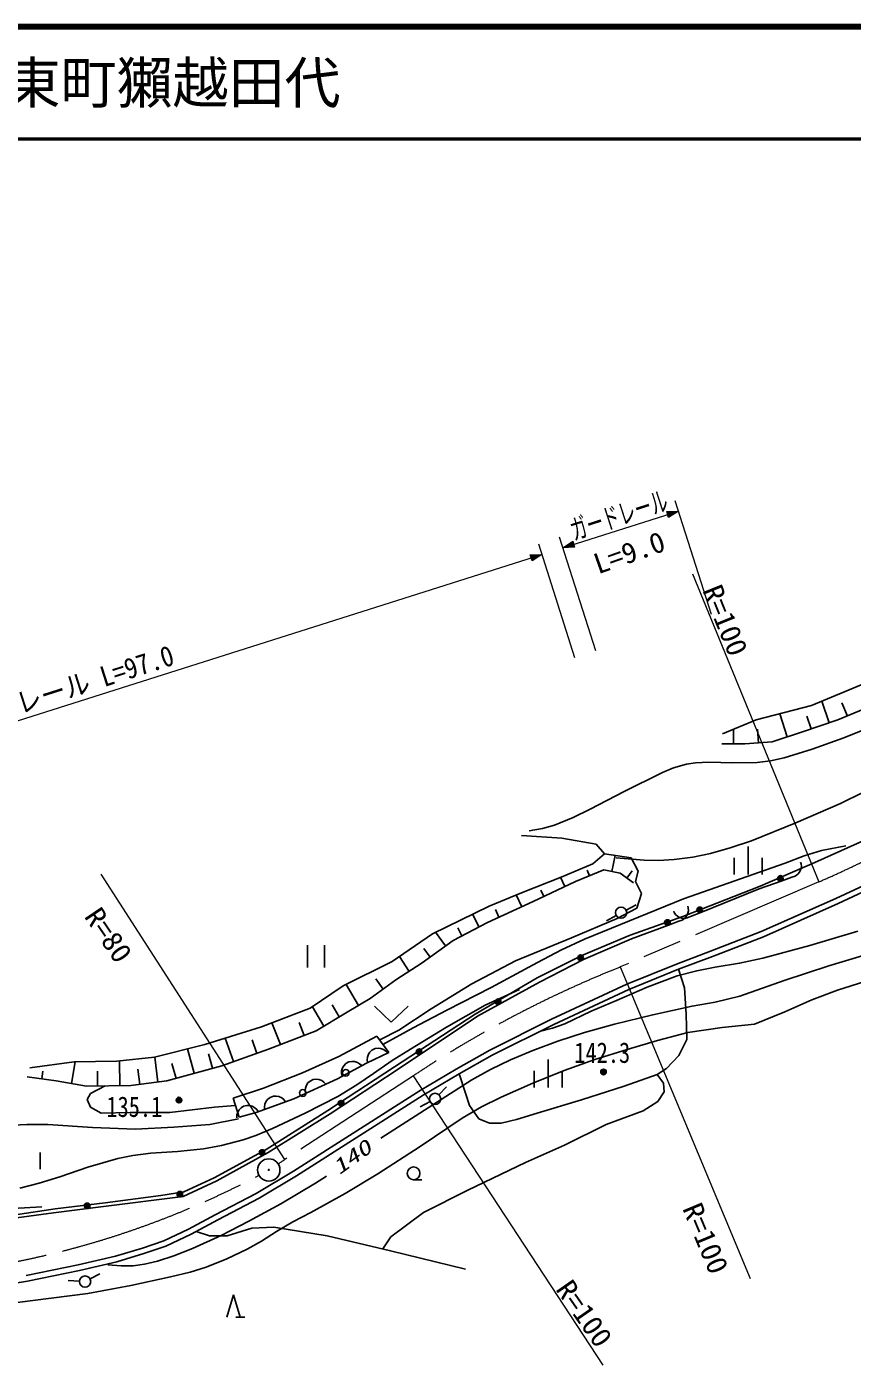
# Model space of a CAD drawing. Units: millimetres, scale not verified. Extents: x 40000 to 680000, y 20000 to 380000.
# Drawn here: x 427002 to 500726, y 260463 to 380000 of the extents above; entities that cross this region are included whole.
import ezdxf
from ezdxf.enums import TextEntityAlignment as Align

# ---------------------------------------------------------------- set-up
doc = ezdxf.new("R2010")
doc.units = ezdxf.units.MM
doc.header["$LTSCALE"] = 1000
doc.linetypes.add('CHAIN', pattern=[18.5, 12, -1.5, 3.5, -1.5])
for name, color, linetype, lineweight in [('M-BGD', 7, 'Continuous', 25), ('M-BMK', 2, 'CHAIN', 13), ('M-BMK-SRVR', 3, 'Continuous', 25), ('M-STR-HTXT', 7, 'Continuous', 13), ('M-TTL', 2, 'Continuous', 140), ('M-TTL-LINE', 7, 'Continuous', 50)]:
    doc.layers.add(name, color=color, linetype=linetype, lineweight=lineweight)
doc.layers.add('M-TTL-TXT', color=7, linetype='Continuous')
doc.styles.add('ＭＳ ゴシック', font='')
doc.styles.get('ＭＳ ゴシック').set_extended_font_data('MS Gothic')

msp = doc.modelspace()

# ---------------------------------------------------------------- linework, layer by layer
at = {"layer": 'M-BGD'}
for p, q in [((497097, 319385), (501871, 321389)), ((492147, 318089), (497097, 319385)), ((498659, 317823), (498010, 319769)), ((502814, 319503), (499454, 318089)), ((500294, 318442), (499804, 319607)), ((489141, 316851), (492147, 318089)), ((494916, 316586), (494247, 318639)), ((499454, 318089), (496272, 317028)), ((497068, 317293), (496684, 318443)), ((490113, 315967), (490113, 317251)), ((492353, 316055), (492263, 317284)), ((496272, 317028), (493561, 316144)), ((491145, 315967), (489082, 315967)), ((493561, 316144), (491145, 315967)), ((474779, 307543), (471184, 307778)), ((477844, 307012), (474779, 307543)), ((497392, 305362), (502637, 307720)), ((477549, 305244), (478610, 306128)), ((478610, 306128), (477844, 307012)), ((478610, 306128), (480967, 305775)), ((491439, 306789), (491439, 304289)), ((474720, 304066), (477549, 305244)), ((479269, 304567), (479553, 305987)), ((480967, 305775), (481616, 304596)), ((490189, 305789), (490189, 304289)), ((492500, 303241), (497392, 305362)), ((492689, 305789), (492689, 304289)), ((496120, 305393), (496175, 305243)), ((496181, 304990), (496136, 304761)), ((496175, 305243), (496181, 304990)), ((505046, 304849), (499249, 302140)), ((471184, 302651), (474720, 304066)), ((475998, 303653), (472227, 301885)), ((475056, 303211), (474665, 304044)), ((478533, 304714), (475998, 303653)), ((477266, 304183), (477064, 304665)), ((480006, 304419), (478533, 304714)), ((481185, 303535), (480006, 304419)), ((480595, 303977), (481066, 304605)), ((481616, 304596), (481380, 303653)), ((481910, 302592), (481380, 303653)), ((494390, 303706), (492423, 302997)), ((495331, 304045), (494390, 303706)), ((495632, 304154), (495331, 304045)), ((495868, 304324), (495632, 304154)), ((496015, 304505), (495868, 304324)), ((496136, 304761), (496015, 304505)), ((505271, 304402), (499456, 301685)), ((468296, 301472), (471184, 302651)), ((471210, 301414), (470723, 302463)), ((473170, 302327), (472905, 302892)), ((481498, 301296), (481910, 302592)), ((485605, 300530), (492500, 303241)), ((492423, 302997), (487199, 300901)), ((463228, 298997), (468296, 301472)), ((472227, 301885), (468160, 299999)), ((479730, 300353), (481498, 301296)), ((480528, 301111), (481418, 301568)), ((486032, 301461), (486087, 301310)), ((486087, 301310), (486094, 301058)), ((499249, 302140), (492594, 299195)), ((499456, 301685), (492786, 298733)), ((467394, 299601), (466802, 300742)), ((469177, 300471), (468858, 301157)), ((475663, 298644), (479730, 300353)), ((479646, 300640), (478772, 300155)), ((480890, 298879), (485605, 300530)), ((485248, 300110), (484309, 299766)), ((484830, 300898), (484785, 301010)), ((484941, 300728), (484830, 300898)), ((485142, 300549), (484941, 300728)), ((485313, 300446), (485142, 300549)), ((485549, 300219), (485248, 300110)), ((485506, 300394), (485313, 300446)), ((485774, 300372), (485506, 300394)), ((485784, 300391), (485549, 300219)), ((485974, 300409), (485774, 300372)), ((485931, 300572), (485784, 300391)), ((486050, 300828), (485931, 300572)), ((486271, 300528), (485974, 300409)), ((486094, 301058), (486050, 300828)), ((487199, 300901), (486271, 300528)), ((459633, 296522), (463228, 298997)), ((464403, 297907), (463514, 299137)), ((468160, 299999), (465096, 298408)), ((465862, 298806), (465495, 299513)), ((476588, 297061), (480890, 298879)), ((484309, 299766), (481001, 298558)), ((492594, 299195), (488081, 297436)), ((452077, 297993), (452077, 295993)), ((453597, 295993), (453597, 297993)), ((465096, 298408), (462326, 296404)), ((463018, 296905), (462454, 297685)), ((470654, 296581), (475663, 298644)), ((481001, 298558), (476738, 296713)), ((492786, 298733), (488256, 296968)), ((455272, 294341), (459633, 296522)), ((461147, 295638), (460282, 296969)), ((466764, 294518), (470654, 296581)), ((472580, 295057), (476588, 297061)), ((476738, 296713), (472793, 294677)), ((488081, 297436), (485021, 296288)), ((488256, 296968), (485203, 295823)), ((462326, 296404), (459968, 294872)), ((485021, 296288), (480585, 294491)), ((485203, 295823), (480784, 294032)), ((485732, 294168), (485203, 295823)), ((452325, 292338), (455272, 294341)), ((456639, 292603), (455521, 294466)), ((459968, 294872), (457670, 293222)), ((458819, 294047), (458163, 294960)), ((463110, 292279), (466764, 294518)), ((467040, 291816), (472580, 295057)), ((472793, 294677), (467258, 291623)), ((480585, 294491), (473853, 291355)), ((485897, 291805), (485732, 294168)), ((457670, 293222), (455607, 291984)), ((480784, 294032), (474071, 290904)), ((447964, 290687), (452325, 292338)), ((453530, 290746), (452508, 292462)), ((455607, 291984), (452837, 290334)), ((454915, 291571), (454272, 292651)), ((458056, 292527), (459556, 291087)), ((459556, 291087), (461056, 292527)), ((459850, 287101), (467040, 291816)), ((460222, 290393), (463110, 292279)), ((485952, 289553), (485897, 291805)), ((442896, 289096), (447964, 290687)), ((449655, 289096), (448898, 291041)), ((451776, 289921), (451327, 291077)), ((467258, 291623), (460069, 286851)), ((473853, 291355), (468346, 288601)), ((474071, 290904), (468581, 288159)), ((445456, 287579), (444720, 289669)), ((447548, 288315), (447121, 289526)), ((452837, 290334), (448594, 288684)), ((454859, 288035), (458278, 289862)), ((458278, 289862), (459338, 288389)), ((458526, 289518), (460222, 290393)), ((485237, 288124), (485952, 289553)), ((438417, 287976), (442896, 289096)), ((441964, 286533), (441360, 288712)), ((443594, 286984), (443238, 288271)), ((448594, 288684), (444410, 287210)), ((459338, 288389), (457335, 287446)), ((457521, 288241), (457425, 287975)), ((457651, 288435), (457521, 288241)), ((457834, 288609), (457651, 288435)), ((458124, 288746), (457834, 288609)), ((458375, 288776), (458124, 288746)), ((458607, 288752), (458375, 288776)), ((458873, 288656), (458607, 288752)), ((459067, 288526), (458873, 288656)), ((459241, 288343), (459067, 288526)), ((468346, 288601), (465363, 286918)), ((468581, 288159), (465618, 286488)), ((484139, 286970), (485237, 288124)), ((427278, 287034), (431227, 287564)), ((430991, 285619), (431329, 287566)), ((431227, 287564), (435057, 287623)), ((435057, 287623), (438417, 287976)), ((435308, 285428), (435275, 287646)), ((437101, 285545), (436927, 286903)), ((438712, 285752), (438427, 287979)), ((444410, 287210), (439518, 285855)), ((440333, 286081), (439964, 287413)), ((451618, 286562), (454859, 288035)), ((453876, 283211), (459850, 287101)), ((457335, 287446), (454742, 286032)), ((455205, 287013), (455125, 286742)), ((455323, 287215), (455205, 287013)), ((455495, 287400), (455323, 287215)), ((455776, 287553), (455495, 287400)), ((456025, 287598), (455776, 287553)), ((456258, 287588), (456025, 287598)), ((456530, 287508), (456258, 287588)), ((456731, 287390), (456530, 287508)), ((456916, 287218), (456731, 287390)), ((457425, 287975), (457402, 287743)), ((457402, 287743), (457432, 287492)), ((465363, 286918), (462150, 285006)), ((473583, 287761), (473583, 285261)), ((483314, 286421), (484139, 286970)), ((429635, 285855), (427042, 286208)), ((428339, 286032), (428434, 286731)), ((432346, 285383), (429635, 285855)), ((433334, 285398), (433314, 286717)), ((439518, 285855), (436295, 285442)), ((448141, 285207), (451618, 286562)), ((454742, 286032), (450852, 284264)), ((452303, 285846), (452118, 285674)), ((452595, 285979), (452303, 285846)), ((452846, 286005), (452595, 285979)), ((453078, 285979), (452846, 286005)), ((453343, 285879), (453078, 285979)), ((453535, 285747), (453343, 285879)), ((453707, 285561), (453535, 285747)), ((460069, 286851), (454089, 282907)), ((455125, 286742), (455116, 286509)), ((455116, 286509), (455160, 286260)), ((465618, 286488), (462412, 284580)), ((466173, 284773), (465618, 286488)), ((472333, 286761), (472333, 285261)), ((474833, 286761), (474833, 285261)), ((483314, 286421), (480348, 285377)), ((483864, 285652), (483314, 286421)), ((436295, 285442), (432346, 285383)), ((432700, 284735), (432405, 284205)), ((433996, 285408), (432700, 284735)), ((445430, 284323), (448141, 285207)), ((462150, 285006), (450828, 277801)), ((462412, 284580), (451090, 277376)), ((451886, 285217), (451860, 284985)), ((451860, 284985), (451886, 284734)), ((451986, 285482), (451886, 285217)), ((452118, 285674), (451986, 285482)), ((463811, 284610), (464498, 285336)), ((466557, 283674), (466173, 284773)), ((480348, 285377), (476557, 284168)), ((483369, 284003), (483919, 284883)), ((483919, 284883), (483864, 285652)), ((432405, 284205), (432700, 283497)), ((432700, 283497), (433643, 282967)), ((439772, 283026), (443780, 283497)), ((443780, 283497), (445607, 283674)), ((445430, 284323), (445960, 282613)), ((446143, 283450), (445981, 283282)), ((446354, 283589), (446143, 283450)), ((446663, 283672), (446354, 283589)), ((446915, 283658), (446663, 283672)), ((447139, 283594), (446915, 283658)), ((447385, 283453), (447139, 283594)), ((447552, 283291), (447385, 283453)), ((450852, 284264), (447493, 283026)), ((448269, 283781), (448226, 283552)), ((448226, 283552), (448234, 283299)), ((448388, 284038), (448269, 283781)), ((448534, 284220), (448388, 284038)), ((448732, 284378), (448534, 284220)), ((449032, 284488), (448732, 284378)), ((449285, 284496), (449032, 284488)), ((449514, 284453), (449285, 284496)), ((449771, 284334), (449514, 284453)), ((449953, 284188), (449771, 284334)), ((450111, 283990), (449953, 284188)), ((463026, 284012), (462144, 283542)), ((467381, 282465), (466557, 283674)), ((476557, 284168), (472601, 282960)), ((482051, 283179), (483369, 284003)), ((433643, 282967), (436236, 283026)), ((436236, 283026), (439772, 283026)), ((445776, 282812), (445761, 282560)), ((445840, 283037), (445776, 282812)), ((445981, 283282), (445840, 283037)), ((447493, 283026), (445960, 282613)), ((447692, 283080), (447552, 283291)), ((448396, 279734), (453876, 283211)), ((454089, 282907), (448554, 279471)), ((468315, 282081), (467381, 282465)), ((470733, 282410), (469359, 282081)), ((472601, 282960), (470733, 282410)), ((478754, 281971), (482051, 283179)), ((469359, 282081), (468315, 282081)), ((475018, 280103), (478754, 281971)), ((443740, 277200), (448396, 279734)), ((471557, 278564), (475018, 280103)), ((428189, 279471), (428189, 277971)), ((448554, 279471), (443973, 276926)), ((466392, 276092), (471557, 278564)), ((450828, 277801), (447501, 275813)), ((451090, 277376), (447745, 275376)), ((443973, 276926), (440983, 275526)), ((441029, 275962), (443740, 277200)), ((461547, 277029), (462297, 277029)), ((429537, 274430), (434016, 274960)), ((440983, 275526), (433857, 274636)), ((434016, 274960), (438966, 275609)), ((438966, 275609), (441029, 275962)), ((447501, 275813), (443829, 273900)), ((447745, 275376), (444069, 273462)), ((462437, 274114), (466392, 276092)), ((426000, 273899), (429537, 274430)), ((429403, 274063), (426095, 273618)), ((433857, 274636), (429403, 274063)), ((443829, 273900), (441458, 272600)), ((459525, 271916), (462437, 274114)), ((441458, 272600), (439239, 271567)), ((444069, 273462), (441684, 272154)), ((444893, 272032), (447092, 272694)), ((447092, 272694), (449056, 272801)), ((449056, 272801), (453817, 272032)), ((439239, 271567), (437327, 270917)), ((441684, 272154), (439426, 271103)), ((442145, 272406), (443334, 272032)), ((443334, 272032), (444893, 272032)), ((453817, 272032), (459495, 270666)), ((458810, 270872), (459525, 271916)), ((434918, 270190), (431590, 269426)), ((437327, 270917), (434918, 270190)), ((437471, 270438), (435046, 269707)), ((439426, 271103), (437471, 270438)), ((459495, 270666), (466199, 269043)), ((431590, 269426), (426962, 268469)), ((435046, 269707), (431697, 268937)), ((427054, 267978), (423094, 267324)), ((431697, 268937), (427054, 267978)), ((431710, 267963), (430711, 268019)), ((432653, 268165), (433540, 268626)), ((444870, 264761), (445470, 266761)), ((445470, 266761), (446070, 264761)), ((445670, 264761), (446470, 264761))]:
    msp.add_line(p, q, dxfattribs=at)
for points in [[(525916, 325398), (524678, 324809), (523470, 324106), (521238, 322579), (518972, 321153), (515415, 319421), (512012, 317649), (503844, 312786), (501739, 311632), (499673, 310621), (495699, 308899), (491730, 307298), (489834, 306661), (488054, 306174), (486486, 305851), (484825, 305625), (483427, 305542), (482131, 305564), (479652, 305775)], [(471873, 308180), (473055, 308389), (474128, 308695), (475798, 309379), (477324, 310114), (480360, 311716), (483768, 313395), (484769, 313804), (485918, 314147), (486726, 314277), (487927, 314332), (490047, 314264), (492228, 314296), (493420, 314440), (494653, 314703), (497156, 315488), (499986, 316492), (501529, 317123)], [(458622, 280743), (466740, 285949), (468415, 286871), (470217, 287742), (472191, 288583), (474441, 289418), (476806, 290169), (479506, 290911), (482905, 291762), (486422, 292531), (488472, 292901), (490692, 293416), (494650, 294826), (498628, 296129), (501306, 296945), (503896, 297848), (506314, 298807), (508790, 299906), (511482, 301234), (514018, 302596), (522361, 307414), (524412, 308660), (526510, 310060), (530188, 312725)], [(458790, 289096), (461500, 290605), (464522, 292164), (468474, 294184), (472626, 296422), (474746, 297547), (476805, 298517), (485669, 302124), (494750, 305316), (496439, 305950), (497981, 306423), (500162, 306836)], [(472789, 290264), (473953, 290565), (475064, 290955), (477414, 292077), (479678, 293042), (482423, 294217), (485091, 295249), (486837, 295689), (488490, 296000), (490659, 296368), (492738, 296823), (496926, 297960), (501225, 299238)], [(501849, 294741), (499413, 293955), (497114, 293105), (494715, 292016), (492006, 290924), (489098, 290613), (486052, 290172), (483336, 289474), (480611, 288667), (477751, 287759), (474986, 286773), (472201, 285656), (469370, 284409), (467615, 283528), (465877, 282536), (462126, 279996), (458360, 277567), (455444, 275808), (452377, 274091), (450769, 273280), (449300, 272412), (447959, 271537), (446684, 270828), (444885, 269971), (443037, 269207), (441592, 268760), (439840, 268343), (436291, 267584), (432441, 266873), (422852, 265652)], [(426375, 276263), (428119, 276712), (429949, 277296), (432458, 278142), (435145, 278930), (436481, 279205), (438069, 279413), (440452, 279554), (442798, 279795), (444387, 280094), (446329, 280581), (447475, 280978), (448942, 281616), (451872, 282983), (454774, 284467), (456486, 285501), (457980, 286524), (459623, 287664), (461280, 288687), (464490, 290643), (467942, 292626), (471002, 294005)], [(387731, 281551), (389309, 281280), (390738, 281142), (392534, 281010), (394149, 280787), (396125, 280472), (397980, 280286), (402392, 280044), (406923, 279903), (408732, 279935), (410926, 280091), (415212, 280586), (419488, 281184), (422261, 281574), (425219, 281878), (427018, 281969), (428869, 281960), (432861, 281702), (436727, 281551), (440123, 281712), (443346, 281966), (445910, 282457)], [(434238, 269437), (435434, 269328), (436517, 269348), (437511, 269485), (438687, 269761), (440137, 270222), (441811, 270880), (444355, 272059), (446848, 273329), (449685, 274885), (452786, 276714), (453766, 277341)], [(408228, 272233), (411569, 272543), (414858, 272740), (416456, 272810), (417996, 272978), (420358, 273414), (422635, 273935), (424202, 274261), (425750, 274468), (428358, 274607)]]:
    msp.add_lwpolyline(points, dxfattribs=at)
for centre, radius in [((494305, 303941), 250), ((494305, 303941), 150), ((494305, 303941), 50), ((480083, 300883), 500), ((487106, 301133), 250), ((487106, 301133), 150), ((484223, 300001), 250), ((484223, 300001), 150), ((484223, 300001), 50), ((487106, 301133), 50), ((476467, 296854), 250), ((476467, 296854), 150), ((476467, 296854), 50), ((469100, 292925), 250), ((469100, 292925), 150), ((469100, 292925), 50), ((462037, 288457), 250), ((462037, 288457), 150), ((462037, 288457), 50), ((478508, 286659), 250), ((455500, 286583), 300), ((478508, 286659), 150), ((478508, 286659), 50), ((451661, 284776), 300), ((463468, 284246), 500), ((440597, 284146), 250), ((440597, 284146), 150), ((440597, 284146), 50), ((455077, 283858), 250), ((455077, 283858), 150), ((455077, 283858), 50), ((448013, 279457), 250), ((448013, 279457), 150), ((448013, 279457), 50), ((461547, 277599), 570), ((432394, 274700), 250), ((440673, 275740), 250), ((440673, 275740), 150), ((440673, 275740), 50), ((432394, 274700), 150), ((432394, 274700), 50), ((432209, 267934), 500)]:
    msp.add_circle(centre, radius, dxfattribs=at)
at = {"layer": 'M-BMK'}
for p, q in [((497749, 303633), (480014, 296029)), ((461535, 286311), (450046, 278835))]:
    msp.add_line(p, q, dxfattribs=at)
for centre, radius, start, end in [((457871, 395338), 100000, 293.50166, 318.66643), ((517065, 203146), 100000, 111.74652, 123.73087), ((405569, 345331), 80000, 303.27098, 303.77736), ((410353, 348157), 80000, 271.10617, 297.85847)]:
    msp.add_arc(centre, radius, start, end, dxfattribs=at)
at = {"layer": 'M-BMK-SRVR'}
for radius in [1000, 40]:
    msp.add_circle((448617, 277901), radius, dxfattribs=at)
at = {"layer": 'M-STR-HTXT'}
for p, q in [((484892, 337701), (488118, 327546)), ((474890, 333475), (485195, 336748)), ((484157, 336712), (485195, 336748)), ((484327, 336179), (484157, 336712)), ((484219, 336648), (484928, 336663)), ((484340, 336267), (484219, 336648)), ((484282, 336584), (484775, 336615)), ((484354, 336355), (484282, 336584)), ((485195, 336748), (484327, 336179)), ((484928, 336663), (484340, 336267)), ((484344, 336520), (484547, 336542)), ((484368, 336444), (484344, 336520)), ((484775, 336615), (484354, 336355)), ((484547, 336542), (484368, 336444)), ((472702, 333829), (475924, 323672)), ((477813, 324272), (474587, 334428)), ((474890, 333475), (475758, 334045)), ((475928, 333511), (474890, 333475)), ((475157, 333560), (475744, 333956)), ((475865, 333575), (475157, 333560)), ((475309, 333608), (475730, 333868)), ((475803, 333639), (475309, 333608)), ((475538, 333681), (475717, 333779)), ((475741, 333703), (475538, 333681)), ((475717, 333779), (475741, 333703)), ((475730, 333868), (475803, 333639)), ((475744, 333956), (475865, 333575)), ((475758, 334045), (475928, 333511)), ((387413, 305720), (473004, 332876)), ((471966, 332840), (473004, 332876)), ((472136, 332307), (471966, 332840)), ((472028, 332776), (472737, 332791)), ((472149, 332395), (472028, 332776)), ((472091, 332712), (472585, 332743)), ((472163, 332483), (472091, 332712)), ((473004, 332876), (472136, 332307)), ((472737, 332791), (472149, 332395)), ((472153, 332648), (472356, 332670)), ((472177, 332572), (472153, 332648)), ((472585, 332743), (472163, 332483)), ((472356, 332670), (472177, 332572)), ((486469, 331131), (497749, 303633)), ((450046, 278835), (433661, 304316)), ((480014, 296029), (491599, 268209)), ((478476, 260463), (461535, 286311))]:
    msp.add_line(p, q, dxfattribs=at)
at = {"layer": 'M-TTL'}
msp.add_line((680000, 380000), (40000, 380000), dxfattribs=at)
at = {"layer": 'M-TTL-LINE'}
msp.add_line((40000, 370000), (680000, 370000), dxfattribs=at)

# ---------------------------------------------------------------- texts
at = {"layer": 'M-BGD', "style": 'ＭＳ ゴシック', "width": 0.8}
for s, p in [('142.3', (475906, 286915)), ('135.1', (434114, 282085))]:
    msp.add_text(s, height=1833, dxfattribs=at).set_placement(p, align=Align.BOTTOM_LEFT)
at = {"layer": 'M-BGD', "style": 'ＭＳ ゴシック', "oblique": 15, "width": 1.4}
msp.add_text('140', height=1320, rotation=35.7, dxfattribs=at).set_placement((455137, 277092), align=Align.BOTTOM_LEFT)
at = {"layer": 'M-STR-HTXT', "style": 'ＭＳ ゴシック'}
for s, rotation, width, p in [('ガードレール', 18, 0.6, (476045, 333588)), ('L=9.0', 19.4, 1.05, (478209, 330572)), ('R=100', 292, 1.05, (486806, 329478)), ('ガードレール L=97.0', 17.7, 0.9, (420145, 316052)), ('R=80', 304.2, 1.05, (431619, 300224)), ('R=100', 292.7, 1.05, (485019, 274252)), ('R=100', 304.8, 1.05, (473728, 266934))]:
    msp.add_text(s, height=1833, rotation=rotation, dxfattribs=dict(at, width=width)).set_placement(p, align=Align.BOTTOM_LEFT)
at = {"layer": 'M-TTL-TXT', "style": 'ＭＳ ゴシック'}
msp.add_text('岩国市周東町獺越田代', height=3666, dxfattribs=at).set_placement((405024, 375000), align=Align.MIDDLE_LEFT)

doc.saveas('drawing.dxf')
